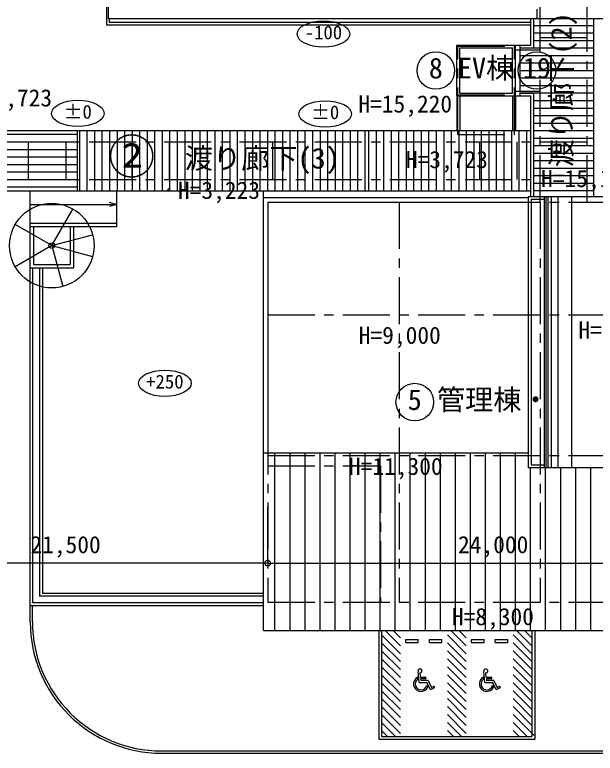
# Model space of a CAD drawing. Units: millimetres at full size, sheet at 1:500. Extents: x -140000 to 140000, y -100000 to 100000.
# Drawn here: x -30996 to -114, y 34531 to 73839 of the extents above; entities that cross this region are included whole.
import ezdxf
from ezdxf.enums import TextEntityAlignment as Align

# ---------------------------------------------------------------- set-up
doc = ezdxf.new("R2010")
doc.units = ezdxf.units.MM
doc.header["$LTSCALE"] = 500
doc.header["$PDMODE"] = 32
doc.header["$PDSIZE"] = 300
doc.linetypes.add('CHAIN1', pattern=[8, 5, -1, 1, -1])
doc.linetypes.add('DASHED2', pattern=[3, 2, -1])
for name, color, linetype in [('2-B', 7, 'Continuous'), ('5-0', 4, 'CHAIN1'), ('5-3', 6, 'Continuous'), ('5-9', 4, 'Continuous'), ('5-A', 3, 'Continuous'), ('5-B', 7, 'Continuous'), ('5-C', 4, 'Continuous'), ('7-4', 7, 'Continuous'), ('7-A', 3, 'Continuous'), ('7-C', 4, 'Continuous'), ('D-3', 7, 'Continuous'), ('D-B', 7, 'Continuous'), ('D-D', 4, 'Continuous')]:
    doc.layers.add(name, color=color, linetype=linetype)
doc.styles.add('ＭＳ ゴシック', font='')
doc.styles.get('ＭＳ ゴシック').set_extended_font_data('MS Gothic')

msp = doc.modelspace()

# ---------------------------------------------------------------- linework, layer by layer
at = {"layer": '2-B'}
msp.add_line((-17539.4, 44652.6), (6460.6, 44652.6), dxfattribs=at)
at = {"layer": '5-0', "color": 7}
for p, q in [((-3039.4, 63871.2), (-3039.4, 74871.2)), ((-539.4, 63871.2), (-539.4, 74871.2)), ((-3039.4, 72621.2), (-539.4, 72621.2)), ((-4414.4, 71976.2), (-3039.4, 71976.2)), ((-4414.4, 69766.2), (-3039.4, 69766.2)), ((-3039.4, 67071.2), (-539.4, 67071.2)), ((-17539.4, 49821.2), (-11539.4, 49821.2)), ((-11539.4, 49821.2), (-11539.4, 42571.2))]:
    msp.add_line(p, q, dxfattribs=at)
at = {"layer": '5-0'}
for p, q in [((-4414.4, 67471.2), (-4414.4, 72171.2)), ((-7424.4, 69571.2), (-4414.4, 69571.2)), ((-7424.4, 67471.2), (-4414.4, 67471.2)), ((-39039.4, 67071.2), (-3039.4, 67071.2)), ((-30276.9, 67071.2), (-30276.9, 65071.2)), ((-28276.9, 67071.2), (-28276.9, 65071.2)), ((-24776.9, 67071.2), (-24776.9, 65071.2)), ((-22776.9, 67071.2), (-22776.9, 65071.2)), ((-17276.9, 67071.2), (-17276.9, 65071.2)), ((-11776.9, 67071.2), (-11776.9, 65071.2)), ((-6276.9, 67071.2), (-6276.9, 65071.2)), ((-4276.9, 67071.2), (-4276.9, 65071.2)), ((-39039.4, 65071.2), (-3039.4, 65071.2)), ((-10539.4, 63871.2), (-10539.4, 42571.2)), ((-3039.4, 63871.2), (-3039.4, 42571.2)), ((-17539.4, 57871.2), (6460.6, 57871.2)), ((-17539.4, 50371.2), (10860.6, 50371.2))]:
    msp.add_line(p, q, dxfattribs=at)
msp.add_lwpolyline([(-7424.4, 67471.2), (-7424.4, 72171.2), (-4414.4, 72171.2)], dxfattribs=at)
at = {"layer": '5-0', "color": 7}
for points in [[(-17539.4, 63871.2), (6460.6, 63871.2), (6460.6, 42571.2)], [(-17539.4, 63871.2), (-17539.4, 42571.2), (6460.6, 42571.2)]]:
    msp.add_lwpolyline(points, dxfattribs=at)
at = {"layer": '5-3'}
for p, q in [((-26016.9, 73621.2), (-26016.9, 86131.2)), ((55198.1, 73621.2), (-26016.9, 73621.2)), ((-3539.4, 72221.2), (-3539.4, 73621.2)), ((-3389.4, 72071.2), (-3389.4, 73621.2)), ((-189.4, 64171.2), (-189.4, 73621.2)), ((-7474.4, 69521.2), (-7474.4, 72221.2)), ((-7474.4, 72221.2), (-3539.4, 72221.2)), ((-7324.4, 72071.2), (-4514.4, 72071.2)), ((-7324.4, 69671.2), (-7324.4, 72071.2)), ((-4364.4, 69521.2), (-4364.4, 72221.2)), ((-4114.4, 69521.2), (-4114.4, 72221.2)), ((-4114.4, 72071.2), (-3389.4, 72071.2)), ((-4114.4, 69671.2), (-3389.4, 69671.2)), ((-3389.4, 64171.2), (-3389.4, 69671.2)), ((-7474.4, 69521.2), (-3539.4, 69521.2)), ((-3539.4, 64171.2), (-3539.4, 69521.2)), ((-3674.4, 64171.2), (6660.6, 64171.2)), ((-3674.4, 64171.2), (-3674.4, 49736.2)), ((-2824.4, 64171.2), (-2824.4, 49736.2)), ((-3524.4, 64021.2), (-3524.4, 49886.2)), ((-3524.4, 64021.2), (-2824.4, 64021.2)), ((-17764.4, 41071.2), (-17764.4, 50521.2)), ((-17764.4, 50521.2), (-3674.4, 50521.2)), ((-3674.4, 49736.2), (6660.6, 49736.2)), ((-3524.4, 49886.2), (-2824.4, 49886.2)), ((-17764.4, 41071.2), (6660.6, 41071.2))]:
    msp.add_line(p, q, dxfattribs=at)
at = {"layer": '5-3', "color": 7}
for p, q in [((-7474.4, 69521.2), (-7474.4, 67671.2)), ((-7324.4, 69521.2), (-7324.4, 67671.2)), ((-4514.4, 69521.2), (-4514.4, 67671.2)), ((-4364.4, 69521.2), (-4364.4, 67671.2)), ((-27676.9, 67671.2), (-3539.4, 67671.2)), ((-12376.9, 67671.2), (-12376.9, 64471.2)), ((-27676.9, 64471.2), (-3539.4, 64471.2))]:
    msp.add_line(p, q, dxfattribs=at)
at = {"layer": '5-3', "color": 3}
for p, q in [((-17764.4, 50521.2), (-17764.4, 64096.2)), ((-3674.4, 64096.2), (-17764.4, 64096.2)), ((-3674.4, 63846.2), (-17514.4, 63846.2)), ((-17514.4, 50521.2), (-17514.4, 63846.2))]:
    msp.add_line(p, q, dxfattribs=at)
at = {"layer": '5-3'}
msp.add_lwpolyline([(-7324.4, 69671.2), (-4514.4, 69671.2), (-4514.4, 72071.2)], dxfattribs=at)
at = {"layer": '5-9'}
for p, q in [((-26116.9, 79971.2), (-26116.9, 73296.2)), ((-25966.9, 73621.2), (-25966.9, 73446.2)), ((-26116.9, 73296.2), (-3539.4, 73296.2)), ((-25966.9, 73446.2), (-3539.4, 73446.2)), ((-11629.4, 41071.2), (-11629.4, 35271.2)), ((-11479.4, 41071.2), (-11479.4, 35421.2)), ((-11295.9, 41071.2), (-10479.4, 40254.6)), ((-10871.7, 41071.2), (-10479.4, 40678.9)), ((-7795.9, 41071.2), (-6979.4, 40254.6)), ((-7371.7, 41071.2), (-6979.4, 40678.9)), ((-4295.9, 41071.2), (-3479.4, 40254.6)), ((-3871.7, 41071.2), (-3479.4, 40678.9)), ((-3479.4, 41071.2), (-3479.4, 35421.2)), ((-3329.4, 41071.2), (-3329.4, 35271.2)), ((-11479.4, 40830.4), (-10479.4, 39830.4)), ((-10189.4, 40591.2), (-9529.4, 40591.2)), ((-10189.4, 40421.2), (-10189.4, 40591.2)), ((-9529.4, 40421.2), (-9529.4, 40591.2)), ((-8929.4, 40421.2), (-8929.4, 40591.2)), ((-8929.4, 40591.2), (-8269.4, 40591.2)), ((-7979.4, 40830.4), (-6979.4, 39830.4)), ((-6689.4, 40591.2), (-6029.4, 40591.2)), ((-6689.4, 40421.2), (-6689.4, 40591.2)), ((-6029.4, 40421.2), (-6029.4, 40591.2)), ((-5429.4, 40421.2), (-5429.4, 40591.2)), ((-5429.4, 40591.2), (-4769.4, 40591.2)), ((-4479.4, 40830.4), (-3479.4, 39830.4)), ((-11479.4, 40406.1), (-10479.4, 39406.1)), ((-10189.4, 40421.2), (-9529.4, 40421.2)), ((-7979.4, 40406.1), (-6979.4, 39406.1)), ((-6689.4, 40421.2), (-6029.4, 40421.2)), ((-4479.4, 40406.1), (-3479.4, 39406.1)), ((-11479.4, 39981.8), (-10479.4, 38981.8)), ((-7979.4, 39981.8), (-6979.4, 38981.8)), ((-4479.4, 39981.8), (-3479.4, 38981.8)), ((-11479.4, 39557.6), (-10479.4, 38557.6)), ((-7979.4, 39557.6), (-6979.4, 38557.6)), ((-4479.4, 39557.6), (-3479.4, 38557.6)), ((-11479.4, 39133.3), (-10479.4, 38133.3)), ((-7979.4, 39133.3), (-6979.4, 38133.3)), ((-4479.4, 39133.3), (-3479.4, 38133.3)), ((-11479.4, 38709), (-10479.4, 37709)), ((-9551, 38479.3), (-9559.6, 38578.3)), ((-9485.7, 38304.3), (-9536.5, 38890.1)), ((-9409.6, 38584.3), (-9429.3, 38811.3)), ((-9409.6, 38584.3), (-9153.9, 38584.3)), ((-7979.4, 38709), (-6979.4, 37709)), ((-6051, 38479.3), (-6059.6, 38578.3)), ((-5985.7, 38304.3), (-6036.5, 38890.1)), ((-5909.6, 38584.3), (-5929.3, 38811.3)), ((-5909.6, 38584.3), (-5653.9, 38584.3)), ((-4479.4, 38709), (-3479.4, 37709)), ((-11479.4, 38284.8), (-10479.4, 37284.8)), ((-9485.7, 38304.3), (-9072.7, 38304.3)), ((-9401.8, 38494.3), (-9394, 38404.3)), ((-9153.9, 38494.3), (-9401.8, 38494.3)), ((-9010.1, 38404.3), (-9394, 38404.3)), ((-9078.4, 38147.1), (-9019.9, 38045.8)), ((-9066.9, 38292.4), (-9075.1, 38309.2)), ((-8885, 37917.2), (-9072.7, 38304.3)), ((-9010.1, 38404.3), (-8829.9, 38032.8)), ((-7979.4, 38284.8), (-6979.4, 37284.8)), ((-5985.7, 38304.3), (-5572.7, 38304.3)), ((-5901.8, 38494.3), (-5894, 38404.3)), ((-5653.9, 38494.3), (-5901.8, 38494.3)), ((-5510.1, 38404.3), (-5894, 38404.3)), ((-5578.4, 38147.1), (-5519.9, 38045.8)), ((-5566.9, 38292.4), (-5575.1, 38309.2)), ((-5385, 37917.2), (-5572.7, 38304.3)), ((-5510.1, 38404.3), (-5329.9, 38032.8)), ((-4479.4, 38284.8), (-3479.4, 37284.8)), ((-11479.4, 37860.5), (-10479.4, 36860.5)), ((-8885, 37917.2), (-8687, 38013.2)), ((-8829.9, 38032.8), (-8721.9, 38085.2)), ((-7979.4, 37860.5), (-6979.4, 36860.5)), ((-5385, 37917.2), (-5187, 38013.2)), ((-5329.9, 38032.8), (-5221.9, 38085.2)), ((-4479.4, 37860.5), (-3479.4, 36860.5)), ((-11479.4, 37436.2), (-10479.4, 36436.2)), ((-7979.4, 37436.2), (-6979.4, 36436.2)), ((-4479.4, 37436.2), (-3479.4, 36436.2)), ((-11479.4, 37012), (-10479.4, 36012)), ((-7979.4, 37012), (-6979.4, 36012)), ((-4479.4, 37012), (-3479.4, 36012)), ((-11479.4, 36587.7), (-10479.4, 35587.7)), ((-7979.4, 36587.7), (-6979.4, 35587.7)), ((-4479.4, 36587.7), (-3368.5, 35476.8)), ((-11479.4, 36163.4), (-10737.1, 35421.2)), ((-7979.4, 36163.4), (-7237.1, 35421.2)), ((-4479.4, 36163.4), (-3737.1, 35421.2)), ((-11479.4, 35739.2), (-11161.4, 35421.2)), ((-11479.4, 35421.2), (-3479.4, 35421.2)), ((-7979.4, 35739.2), (-7661.4, 35421.2)), ((-4479.4, 35739.2), (-4161.4, 35421.2)), ((-11629.4, 35271.2), (-3329.4, 35271.2))]:
    msp.add_line(p, q, dxfattribs=at)
for points in [[(-8929.4, 40421.2), (-8269.4, 40421.2), (-8269.4, 40591.2)], [(-5429.4, 40421.2), (-4769.4, 40421.2), (-4769.4, 40591.2)]]:
    msp.add_lwpolyline(points, dxfattribs=at)
for centre, radius, start, end in [((-9434.8, 38916.2), 105, 273.00803, 194.39565), ((-5934.8, 38916.2), 105, 273.00803, 194.39565), ((-9379.4, 38221.2), 400, 116.78026, 333.9955), ((-9153.9, 38539.3), 45, 270, 90), ((-5879.4, 38221.2), 400, 116.78026, 333.9955), ((-5653.9, 38539.3), 45, 270, 90), ((-9379.4, 38221.2), 310, 123.61938, 346.17467), ((-5879.4, 38221.2), 310, 123.61938, 346.17467), ((-8704.5, 38049.2), 40, 295.87067, 115.87067), ((-5204.5, 38049.2), 40, 295.87067, 115.87067)]:
    msp.add_arc(centre, radius, start, end, dxfattribs=at)
at = {"layer": '5-A', "color": 7, "linetype": 'DASHED2'}
msp.add_line((-3226.9, 86131.2), (-3226.9, 73621.2), dxfattribs=at)
at = {"layer": '5-A'}
for centre in [(-8594.4, 70871.2), (-3214.4, 70871.2), (-9714.4, 53221.2)]:
    msp.add_circle(centre, 1000, dxfattribs=at)
at = {"layer": '5-B'}
for q in [(-17539.4, 47652.6), (-39039.4, 44652.6)]:
    msp.add_line((-17539.4, 44652.6), q, dxfattribs=at)
msp.add_point((-17539.4, 44652.6), dxfattribs=at)
at = {"layer": '5-C'}
for p, q in [((-3389.4, 73276.2), (-189.4, 73276.2)), ((-3389.4, 72876.2), (-189.4, 72876.2)), ((-3389.4, 72476.2), (-189.4, 72476.2)), ((-3389.4, 72076.2), (-189.4, 72076.2)), ((-4114.4, 71676.2), (-189.4, 71676.2)), ((-4114.4, 71276.2), (-189.4, 71276.2)), ((-4114.4, 70876.2), (-189.4, 70876.2)), ((-4114.4, 70476.2), (-189.4, 70476.2)), ((-4114.4, 70076.2), (-189.4, 70076.2)), ((-4114.4, 69676.2), (-189.4, 69676.2)), ((-3389.4, 69276.2), (-189.4, 69276.2)), ((-3389.4, 68876.2), (-189.4, 68876.2)), ((-3389.4, 68476.2), (-189.4, 68476.2)), ((-3389.4, 68076.2), (-189.4, 68076.2)), ((-27539.4, 64471.2), (-27539.4, 67671.2)), ((-27139.4, 64471.2), (-27139.4, 67671.2)), ((-26739.4, 64471.2), (-26739.4, 67671.2)), ((-26339.4, 64471.2), (-26339.4, 67671.2)), ((-25939.4, 64471.2), (-25939.4, 67671.2)), ((-25539.4, 64471.2), (-25539.4, 67671.2)), ((-25139.4, 64471.2), (-25139.4, 67671.2)), ((-24739.4, 64471.2), (-24739.4, 67671.2)), ((-24339.4, 64471.2), (-24339.4, 67671.2)), ((-23939.4, 64471.2), (-23939.4, 67671.2)), ((-23539.4, 64471.2), (-23539.4, 67671.2)), ((-23139.4, 64471.2), (-23139.4, 67671.2)), ((-22739.4, 64471.2), (-22739.4, 67671.2)), ((-22339.4, 64471.2), (-22339.4, 67671.2)), ((-21939.4, 64471.2), (-21939.4, 67671.2)), ((-21539.4, 64471.2), (-21539.4, 67671.2)), ((-21139.4, 64471.2), (-21139.4, 67671.2)), ((-20739.4, 64471.2), (-20739.4, 67671.2)), ((-20339.4, 64471.2), (-20339.4, 67671.2)), ((-19939.4, 64471.2), (-19939.4, 67671.2)), ((-19539.4, 64471.2), (-19539.4, 67671.2)), ((-19139.4, 64471.2), (-19139.4, 67671.2)), ((-18739.4, 64471.2), (-18739.4, 67671.2)), ((-18339.4, 64471.2), (-18339.4, 67671.2)), ((-17939.4, 64471.2), (-17939.4, 67671.2)), ((-17539.4, 64471.2), (-17539.4, 67671.2)), ((-17139.4, 64471.2), (-17139.4, 67671.2)), ((-16739.4, 64471.2), (-16739.4, 67671.2)), ((-16339.4, 64471.2), (-16339.4, 67671.2)), ((-15939.4, 64471.2), (-15939.4, 67671.2)), ((-15539.4, 64471.2), (-15539.4, 67671.2)), ((-15139.4, 64471.2), (-15139.4, 67671.2)), ((-14739.4, 64471.2), (-14739.4, 67671.2)), ((-14339.4, 64471.2), (-14339.4, 67671.2)), ((-13939.4, 64471.2), (-13939.4, 67671.2)), ((-13539.4, 64471.2), (-13539.4, 67671.2)), ((-13139.4, 64471.2), (-13139.4, 67671.2)), ((-12739.4, 64471.2), (-12739.4, 67671.2)), ((-12158.1, 64471.2), (-12158.1, 67671.2)), ((-11758.1, 64471.2), (-11758.1, 67671.2)), ((-11358.1, 64471.2), (-11358.1, 67671.2)), ((-10958.1, 64471.2), (-10958.1, 67671.2)), ((-10558.1, 64471.2), (-10558.1, 67671.2)), ((-10158.1, 64471.2), (-10158.1, 67671.2)), ((-9758.1, 64471.2), (-9758.1, 67671.2)), ((-9358.1, 64471.2), (-9358.1, 67671.2)), ((-8958.1, 64471.2), (-8958.1, 67671.2)), ((-8558.1, 64471.2), (-8558.1, 67671.2)), ((-8158.1, 64471.2), (-8158.1, 67671.2)), ((-7758.1, 64471.2), (-7758.1, 67671.2)), ((-7358.1, 64471.2), (-7358.1, 67671.2)), ((-6958.1, 64471.2), (-6958.1, 67671.2)), ((-6558.1, 64471.2), (-6558.1, 67671.2)), ((-6158.1, 64471.2), (-6158.1, 67671.2)), ((-5758.1, 64471.2), (-5758.1, 67671.2)), ((-5358.1, 64471.2), (-5358.1, 67671.2)), ((-4958.1, 64471.2), (-4958.1, 67671.2)), ((-4558.1, 64471.2), (-4558.1, 67671.2)), ((-4158.1, 64471.2), (-4158.1, 67671.2)), ((-3758.1, 64471.2), (-3758.1, 67671.2)), ((-3389.4, 67676.2), (-189.4, 67676.2)), ((-37376.9, 67476.2), (-27676.9, 67476.2)), ((-3389.4, 67276.2), (-189.4, 67276.2)), ((-37376.9, 67076.2), (-27676.9, 67076.2)), ((-3389.4, 66876.2), (-189.4, 66876.2)), ((-37376.9, 66676.2), (-27676.9, 66676.2)), ((-3389.4, 66476.2), (-189.4, 66476.2)), ((-37376.9, 66276.2), (-27676.9, 66276.2)), ((-3389.4, 66076.2), (-189.4, 66076.2)), ((-37376.9, 65876.2), (-27676.9, 65876.2)), ((-3389.4, 65676.2), (-189.4, 65676.2)), ((-37376.9, 65476.2), (-27676.9, 65476.2)), ((-3389.4, 65276.2), (-189.4, 65276.2)), ((-37376.9, 65076.2), (-27676.9, 65076.2)), ((-3389.4, 64876.2), (-189.4, 64876.2)), ((-37376.9, 64676.2), (-27676.9, 64676.2)), ((-3389.4, 64476.2), (-189.4, 64476.2)), ((-2734.4, 64171.2), (-2734.4, 49736.2)), ((-2644.5, 64171.2), (-2644.5, 49736.2)), ((-2464.6, 64171.2), (-2464.6, 49736.2)), ((-2104.8, 64171.2), (-2104.8, 49736.2)), ((-1385.2, 64171.2), (-1385.2, 49736.2)), ((-17151.9, 41071.2), (-17151.9, 50521.2)), ((-16351.9, 41071.2), (-16351.9, 50521.2)), ((-15551.9, 41071.2), (-15551.9, 50521.2)), ((-14751.9, 41071.2), (-14751.9, 50521.2)), ((-13951.9, 41071.2), (-13951.9, 50521.2)), ((-13151.9, 41071.2), (-13151.9, 50521.2)), ((-12351.9, 41071.2), (-12351.9, 50521.2)), ((-11551.9, 41071.2), (-11551.9, 50521.2)), ((-10751.9, 41071.2), (-10751.9, 50521.2)), ((-9951.9, 41071.2), (-9951.9, 50521.2)), ((-9151.9, 41071.2), (-9151.9, 50521.2)), ((-8351.9, 41071.2), (-8351.9, 50521.2)), ((-7551.9, 41071.2), (-7551.9, 50521.2)), ((-6751.9, 41071.2), (-6751.9, 50521.2)), ((-5951.9, 41071.2), (-5951.9, 50521.2)), ((-5151.9, 41071.2), (-5151.9, 50521.2)), ((-4351.9, 41071.2), (-4351.9, 50521.2)), ((-3551.9, 41071.2), (-3551.9, 49736.2)), ((-2751.9, 41071.2), (-2751.9, 49736.2)), ((-1951.9, 41071.2), (-1951.9, 49736.2)), ((-1151.9, 41071.2), (-1151.9, 49736.2)), ((-351.9, 41071.2), (-351.9, 49736.2))]:
    msp.add_line(p, q, dxfattribs=at)
at = {"layer": '7-4', "color": 3}
msp.add_line((-34176.9, 64471.2), (-27676.9, 64471.2), dxfattribs=at)
msp.add_lwpolyline([(-37376.9, 67671.2), (-27676.9, 67671.2), (-27676.9, 64471.2)], dxfattribs=at)
at = {"layer": '7-C'}
msp.add_line((-22890.2, 64471.2), (-22776.9, 64584.5), dxfattribs=at)
at = {"layer": 'D-3', "color": 4}
for p, q in [((-30176.9, 62741.2), (-30176.9, 64471.2)), ((-25576.9, 64471.2), (-25576.9, 62741.2)), ((-25576.9, 63741.2), (-25963.3, 63637.6)), ((-29526.9, 60361.2), (-29526.9, 43034.4)), ((-17764.4, 43034.4), (-29526.9, 43034.4))]:
    msp.add_line(p, q, dxfattribs=at)
at = {"layer": 'D-3'}
for p, q in [((-17764.4, 64096.2), (-17764.4, 64471.2)), ((-30176.9, 60361.2), (-30176.9, 62741.2)), ((-30176.9, 62561.2), (-25576.9, 62561.2)), ((-28056.9, 62561.2), (-28056.9, 60541.2)), ((-27876.9, 62561.2), (-27876.9, 60361.2)), ((-30176.9, 42384.4), (-30176.9, 60361.2)), ((-30176.9, 60361.2), (-27876.9, 60361.2)), ((-29676.9, 60361.2), (-29676.9, 42884.4)), ((-17764.4, 42884.4), (-29676.9, 42884.4)), ((-30176.9, 41531.4), (-30176.9, 42384.4)), ((-17764.4, 42384.4), (-30176.9, 42384.4)), ((-30056.9, 41531.4), (-30056.9, 42384.4)), ((-23176.9, 34651.4), (11960.6, 34651.4)), ((-23176.9, 34531.4), (11960.6, 34531.4))]:
    msp.add_line(p, q, dxfattribs=at)
at = {"layer": 'D-3', "color": 4}
for points in [[(-30176.9, 63741.2), (-25576.9, 63741.2), (-25963.3, 63844.7)], [(-17764.4, 42534.4), (-30026.9, 42534.4), (-30026.9, 60361.2)]]:
    msp.add_lwpolyline(points, dxfattribs=at)
at = {"layer": 'D-3'}
for points in [[(-30176.9, 62741.2), (-25576.9, 62741.2), (-25576.9, 62561.2)], [(-29996.9, 62561.2), (-29996.9, 60541.2), (-28056.9, 60541.2)]]:
    msp.add_lwpolyline(points, dxfattribs=at)
for radius in [7000, 6880]:
    msp.add_arc((-23176.9, 41531.4), radius, 180, 270, dxfattribs=at)
at = {"layer": 'D-B'}
for centre, major_axis in [((-14572, 72814.7), (-1400, 0)), ((-27641.9, 68587.7), (1400, 0)), ((-14479.5, 68560.9), (1400, 0)), ((-23008.7, 54224.5), (-1400, 0))]:
    msp.add_ellipse(centre, major_axis=major_axis, ratio=0.5, dxfattribs=at)
at = {"layer": 'D-D'}
for q in [(-27901.9, 63499.7), (-30975.5, 62676.2), (-26853.6, 62133.5), (-30975.5, 60426.2), (-26853.6, 60968.8), (-28444.6, 59377.8)]:
    msp.add_line((-29026.9, 61551.2), q, dxfattribs=at)
at = {"layer": 'D-D', "color": 7}
for radius in [2250, 150]:
    msp.add_circle((-29026.9, 61551.2), radius, dxfattribs=at)

# ---------------------------------------------------------------- texts
at = {"layer": '5-A', "style": 'ＭＳ ゴシック'}
msp.add_text('渡り廊下(2)', height=1100, rotation=90, dxfattribs=at).set_placement((-1039.4, 65721.2), align=Align.BOTTOM_LEFT)
for s, p in [('EV棟', (-7419.4, 70121.2)), ('8', (-8969.4, 70121.2)), ('19', (-3964.4, 70121.2)), ('渡り廊下(3)', (-21953.8, 65321.2)), ('5', (-10089.4, 52471.2)), ('管理棟・', (-8539.4, 52471.2))]:
    msp.add_text(s, height=1100, dxfattribs=at).set_placement(p, align=Align.BOTTOM_LEFT)
at = {"layer": '5-B', "style": 'ＭＳ ゴシック'}
for s, p in [('H=4,723', (-33374.9, 68683.8)), ('H=15,220', (-12716.7, 68359.7)), ('H=3,723', (-10189, 65400.3)), ('H=15,140', (-2995.5, 64391.5)), ('H=3,223', (-22314.2, 63765.1)), ('H=17,400', (-1006.9, 56328.7)), ('H=9,000', (-12694, 56047.4)), ('H=11,300', (-13219.4, 49071.2)), ('21,500', (-30164.4, 44902.6)), ('24,000', (-7414.4, 44902.6)), ('H=8,300', (-7739.4, 41071.2))]:
    msp.add_text(s, height=916.4, dxfattribs=at).set_placement(p, align=Align.BOTTOM_LEFT)
at = {"layer": '7-A', "style": 'ＭＳ ゴシック'}
msp.add_text('②', height=1833, dxfattribs=at).set_placement((-26026.9, 64824.2), align=Align.BOTTOM_LEFT)
at = {"layer": 'D-B', "color": 4, "style": 'ＭＳ ゴシック'}
for s, p in [('-100', (-15572, 72314.7)), ('±0', (-28391.9, 68087.7)), ('±0', (-15229.5, 68060.9)), ('+250', (-24008.7, 53724.5))]:
    msp.add_text(s, height=733.1, dxfattribs=at).set_placement(p, align=Align.BOTTOM_LEFT)

doc.saveas('drawing.dxf')
